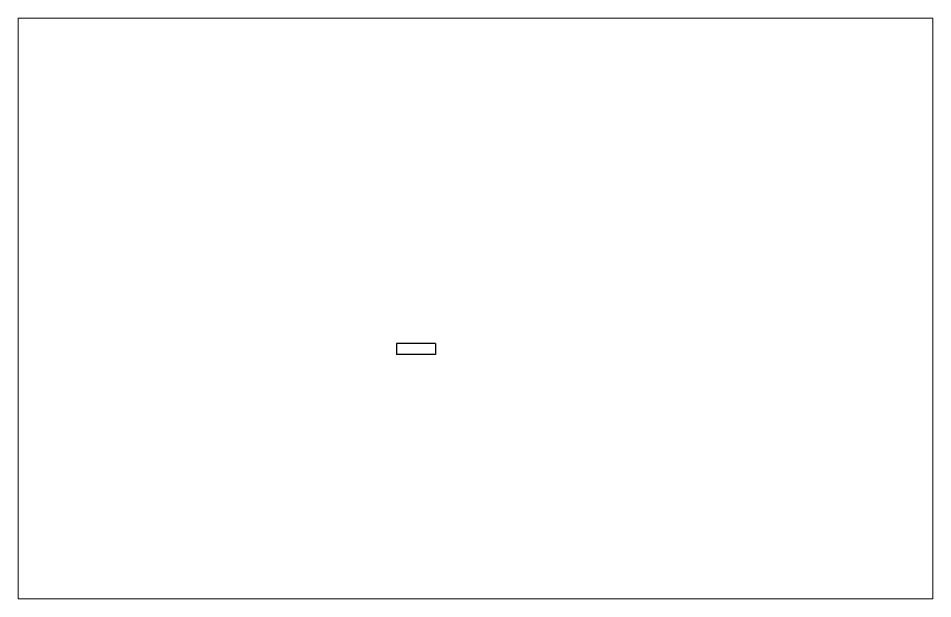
# Paper-space layout 'Sheet1' of a CAD drawing. Header units: millimetres. Extents: x 40 to 364, y 26 to 231.
# The model-space entities are those that its viewports show. They can reach past a viewport. Long polylines and large blocks are cut down to what shows.
import ezdxf

# ---------------------------------------------------------------- set-up
doc = ezdxf.new("R2010")
doc.units = ezdxf.units.MM
doc.layers.add('doors22', color=2, linetype='Continuous')

msp = doc.modelspace()

# ---------------------------------------------------------------- linework, layer by layer
at = {"layer": 'doors22'}
for p, q in [((6450, -6985), (5550, -6985)), ((5550, -6985), (5550, -7235)), ((6450, -6985), (6450, -7235)), ((6450, -7235), (5550, -7235))]:
    msp.add_line(p, q, dxfattribs=at)

psp = doc.layouts.new('Sheet1')

# ---------------------------------------------------------------- viewports
at = {"layer": '0'}
psp.add_viewport(center=(202.5, 128.5), size=(324, 205.6), view_center_point=(7372.5, -6177.5), view_height=13387.5, dxfattribs=at)

doc.saveas('drawing.dxf')
